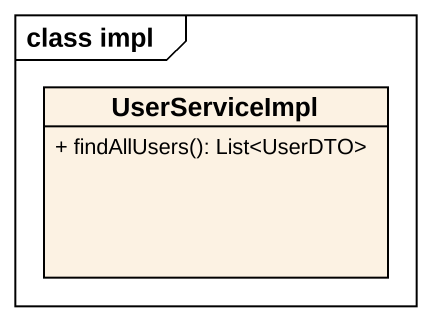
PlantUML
@startuml
mainframe class impl
hide circle
hide empty members
skinparam classAttributeIconSize 0
class UserServiceImpl {
  + findAllUsers(): List<UserDTO>
}
@enduml
